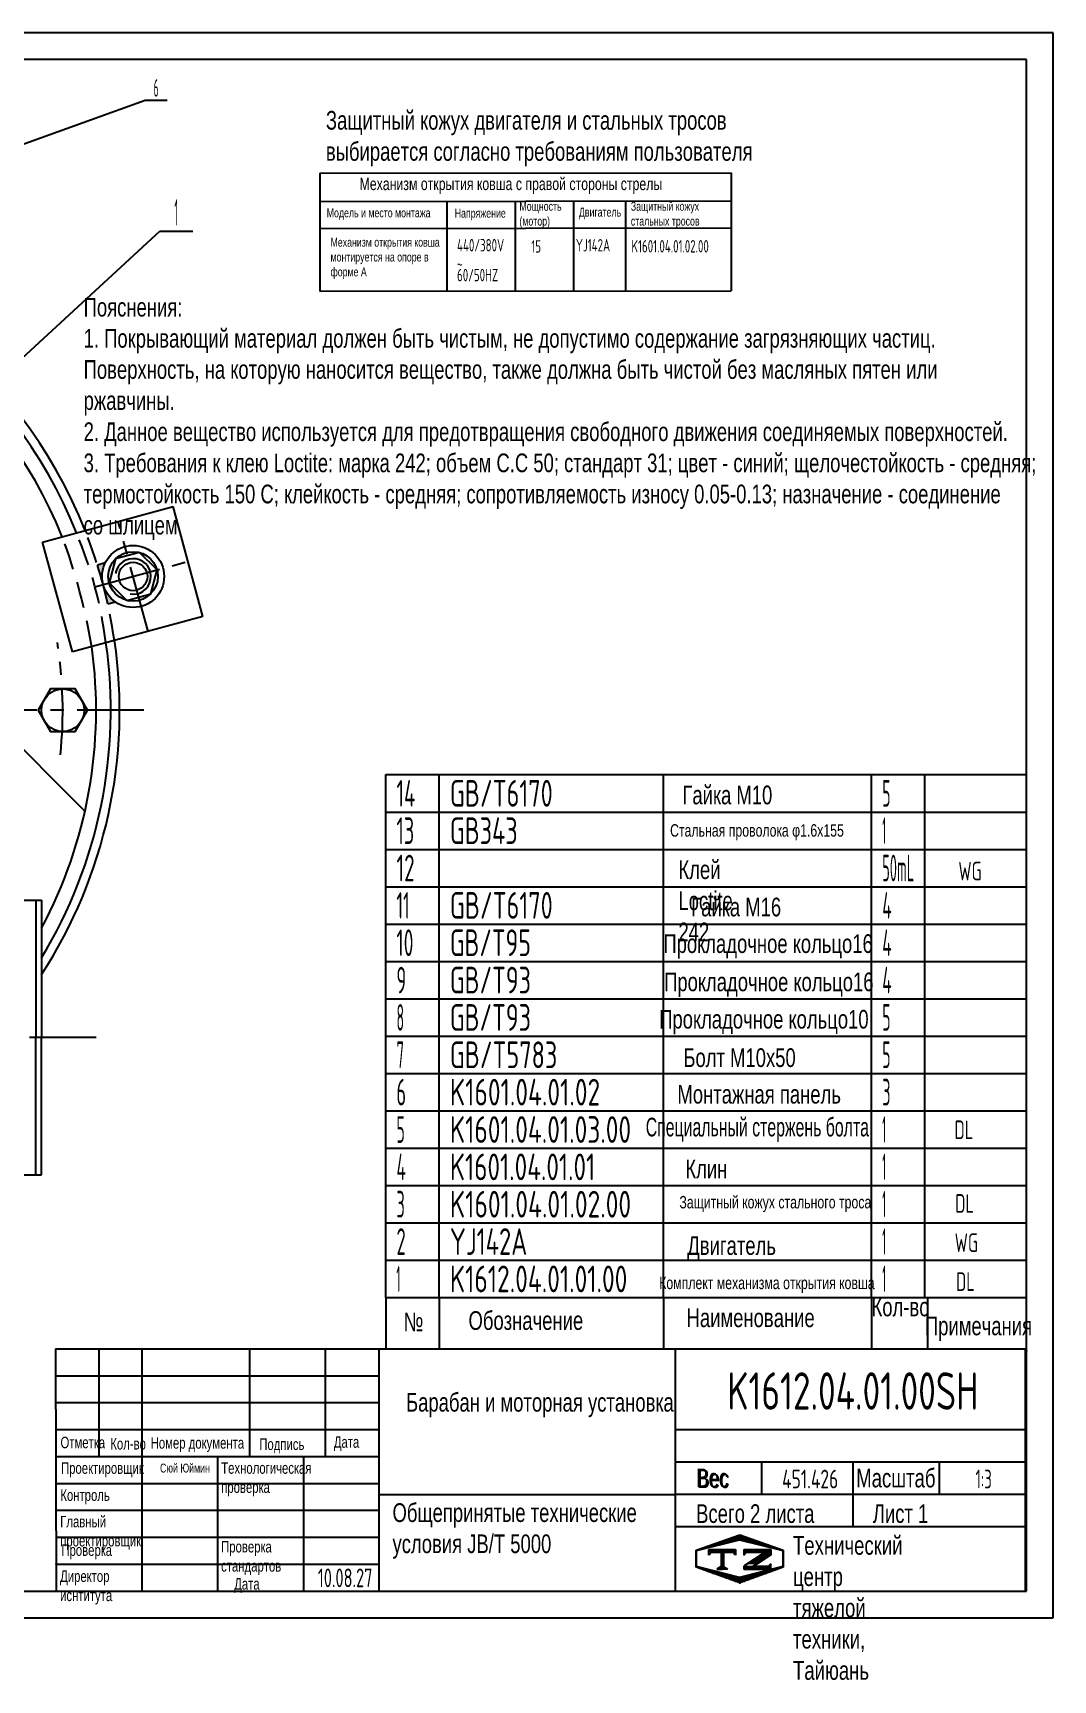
# Model space of a CAD drawing. Header units: millimetres. Extents: x 0 to 1260, y -35 to 891.
# Drawn here: x 687 to 1260, y -35 to 891 of the extents above; entities that cross this region are included whole.
import ezdxf
from ezdxf.enums import TextEntityAlignment as Align

# ---------------------------------------------------------------- set-up
doc = ezdxf.new("R2010")
doc.units = ezdxf.units.MM
doc.header["$LTSCALE"] = 30
doc.linetypes.add('F', pattern=[0.75, 0.5, -0.25])
doc.linetypes.add('G', pattern=[2, 1.25, -0.25, 0.25, -0.25])
for name, color, linetype in [('01', 7, 'Continuous'), ('02', 1, 'Continuous'), ('04', 2, 'F'), ('05', 4, 'G'), ('11', 3, 'Continuous'), ('THICK', 7, 'Continuous')]:
    doc.layers.add(name, color=color, linetype=linetype)
doc.styles.get("Standard").update_dxf_attribs({"font": 'isocp', "width": 0.707, "bigfont": 'intecad.shx'})

# ---------------------------------------------------------------- blocks, each defined once
blk = doc.blocks.new('*U14')
at = {"layer": '01'}
for points in [[(415, 292), (25, 292)], [(25, 292), (25, 5)], [(415, 5), (415, 292)], [(25, 5), (415, 5)]]:
    blk.add_lwpolyline(points, dxfattribs=at)
at = {"layer": '02'}
for points in [[(420, 297), (0, 297)], [(0, 297), (0, 0)], [(420, 0), (420, 297)], [(0, 0), (420, 0)]]:
    blk.add_lwpolyline(points, dxfattribs=at)
blk = doc.blocks.new('*U16')
at = {"layer": '01'}
for p, q in [((0, -21), (0, 0)), ((360, -21), (360, 0))]:
    blk.add_line(p, q, dxfattribs=at)
at = {"layer": '02'}
for p, q in [((0, 0), (30, 0)), ((30, -21), (30, 0)), ((30, 0), (156, 0)), ((156, -21), (156, 0)), ((156, 0), (273, 0)), ((273, -21), (273, 0)), ((273, 0), (303, 0)), ((303, -21), (303, 0)), ((303, 0), (360, 0))]:
    blk.add_line(p, q, dxfattribs=at)
blk = doc.blocks.new('*U17')
at = {"layer": '01'}
for p, q in [((0, -21), (0, 0)), ((360, -21), (360, 0))]:
    blk.add_line(p, q, dxfattribs=at)
at = {"layer": '02'}
for p, q in [((0, 0), (30, 0)), ((30, -21), (30, 0)), ((30, 0), (156, 0)), ((156, -21), (156, 0)), ((156, 0), (273, 0)), ((273, -21), (273, 0)), ((273, 0), (303, 0)), ((303, -21), (303, 0)), ((303, 0), (360, 0))]:
    blk.add_line(p, q, dxfattribs=at)
blk = doc.blocks.new('*U18')
at = {"layer": '01'}
for p, q in [((0, -21), (0, 0)), ((360, -21), (360, 0))]:
    blk.add_line(p, q, dxfattribs=at)
at = {"layer": '02'}
for p, q in [((0, 0), (30, 0)), ((30, -21), (30, 0)), ((30, 0), (156, 0)), ((156, -21), (156, 0)), ((156, 0), (273, 0)), ((273, -21), (273, 0)), ((273, 0), (303, 0)), ((303, -21), (303, 0)), ((303, 0), (360, 0))]:
    blk.add_line(p, q, dxfattribs=at)
blk = doc.blocks.new('*U19')
at = {"layer": '01'}
for p, q in [((0, -21), (0, 0)), ((360, -21), (360, 0))]:
    blk.add_line(p, q, dxfattribs=at)
at = {"layer": '02'}
for p, q in [((0, 0), (30, 0)), ((30, -21), (30, 0)), ((30, 0), (156, 0)), ((156, -21), (156, 0)), ((156, 0), (273, 0)), ((273, -21), (273, 0)), ((273, 0), (303, 0)), ((303, -21), (303, 0)), ((303, 0), (360, 0))]:
    blk.add_line(p, q, dxfattribs=at)
blk = doc.blocks.new('*U20')
at = {"layer": '01'}
for p, q in [((0, -21), (0, 0)), ((360, -21), (360, 0))]:
    blk.add_line(p, q, dxfattribs=at)
at = {"layer": '02'}
for p, q in [((0, 0), (30, 0)), ((30, -21), (30, 0)), ((30, 0), (156, 0)), ((156, -21), (156, 0)), ((156, 0), (273, 0)), ((273, -21), (273, 0)), ((273, 0), (303, 0)), ((303, -21), (303, 0)), ((303, 0), (360, 0))]:
    blk.add_line(p, q, dxfattribs=at)
blk = doc.blocks.new('*U21')
at = {"layer": '01'}
for p, q in [((0, -21), (0, 0)), ((360, -21), (360, 0))]:
    blk.add_line(p, q, dxfattribs=at)
at = {"layer": '02'}
for p, q in [((0, 0), (30, 0)), ((30, -21), (30, 0)), ((30, 0), (156, 0)), ((156, -21), (156, 0)), ((156, 0), (273, 0)), ((273, -21), (273, 0)), ((273, 0), (303, 0)), ((303, -21), (303, 0)), ((303, 0), (360, 0))]:
    blk.add_line(p, q, dxfattribs=at)
blk = doc.blocks.new('*U22')
at = {"layer": '01'}
for p, q in [((0, -21), (0, 0)), ((360, -21), (360, 0))]:
    blk.add_line(p, q, dxfattribs=at)
at = {"layer": '02'}
for p, q in [((0, 0), (30, 0)), ((30, -21), (30, 0)), ((30, 0), (156, 0)), ((156, -21), (156, 0)), ((156, 0), (273, 0)), ((273, -21), (273, 0)), ((273, 0), (303, 0)), ((303, -21), (303, 0)), ((303, 0), (360, 0))]:
    blk.add_line(p, q, dxfattribs=at)
blk = doc.blocks.new('*U23')
at = {"layer": '01'}
for p, q in [((0, -21), (0, 0)), ((360, -21), (360, 0))]:
    blk.add_line(p, q, dxfattribs=at)
at = {"layer": '02'}
for p, q in [((0, 0), (30, 0)), ((30, -21), (30, 0)), ((30, 0), (156, 0)), ((156, -21), (156, 0)), ((156, 0), (273, 0)), ((273, -21), (273, 0)), ((273, 0), (303, 0)), ((303, -21), (303, 0)), ((303, 0), (360, 0))]:
    blk.add_line(p, q, dxfattribs=at)
blk = doc.blocks.new('*U24')
at = {"layer": '01'}
for p, q in [((0, -21), (0, 0)), ((360, -21), (360, 0))]:
    blk.add_line(p, q, dxfattribs=at)
at = {"layer": '02'}
for p, q in [((0, 0), (30, 0)), ((30, -21), (30, 0)), ((30, 0), (156, 0)), ((156, -21), (156, 0)), ((156, 0), (273, 0)), ((273, -21), (273, 0)), ((273, 0), (303, 0)), ((303, -21), (303, 0)), ((303, 0), (360, 0))]:
    blk.add_line(p, q, dxfattribs=at)
blk = doc.blocks.new('*U25')
at = {"layer": '01'}
for p, q in [((0, -21), (0, 0)), ((360, -21), (360, 0))]:
    blk.add_line(p, q, dxfattribs=at)
at = {"layer": '02'}
for p, q in [((0, 0), (30, 0)), ((30, -21), (30, 0)), ((30, 0), (156, 0)), ((156, -21), (156, 0)), ((156, 0), (273, 0)), ((273, -21), (273, 0)), ((273, 0), (303, 0)), ((303, -21), (303, 0)), ((303, 0), (360, 0))]:
    blk.add_line(p, q, dxfattribs=at)
blk = doc.blocks.new('*U26')
at = {"layer": '01'}
for p, q in [((0, -21), (0, 0)), ((360, -21), (360, 0))]:
    blk.add_line(p, q, dxfattribs=at)
at = {"layer": '02'}
for p, q in [((0, 0), (30, 0)), ((30, -21), (30, 0)), ((30, 0), (156, 0)), ((156, -21), (156, 0)), ((156, 0), (273, 0)), ((273, -21), (273, 0)), ((273, 0), (303, 0)), ((303, -21), (303, 0)), ((303, 0), (360, 0))]:
    blk.add_line(p, q, dxfattribs=at)
blk = doc.blocks.new('*U27')
at = {"layer": '01'}
for p, q in [((0, -21), (0, 0)), ((360, -21), (360, 0))]:
    blk.add_line(p, q, dxfattribs=at)
at = {"layer": '02'}
for p, q in [((0, 0), (30, 0)), ((30, -21), (30, 0)), ((30, 0), (156, 0)), ((156, -21), (156, 0)), ((156, 0), (273, 0)), ((273, -21), (273, 0)), ((273, 0), (303, 0)), ((303, -21), (303, 0)), ((303, 0), (360, 0))]:
    blk.add_line(p, q, dxfattribs=at)
blk = doc.blocks.new('*U28')
at = {"layer": '01'}
for p, q in [((0, -21), (0, 0)), ((360, -21), (360, 0))]:
    blk.add_line(p, q, dxfattribs=at)
at = {"layer": '02'}
for p, q in [((0, 0), (30, 0)), ((30, -21), (30, 0)), ((30, 0), (156, 0)), ((156, -21), (156, 0)), ((156, 0), (273, 0)), ((273, -21), (273, 0)), ((273, 0), (303, 0)), ((303, -21), (303, 0)), ((303, 0), (360, 0))]:
    blk.add_line(p, q, dxfattribs=at)
blk = doc.blocks.new('*U29')
at = {"layer": '01'}
for p, q in [((0, -21), (0, 0)), ((0, 0), (30, 0)), ((30, 0), (156, 0)), ((156, 0), (273, 0)), ((273, 0), (303, 0)), ((303, 0), (360, 0)), ((360, -21), (360, 0))]:
    blk.add_line(p, q, dxfattribs=at)
at = {"layer": '02'}
for p, q in [((30, -21), (30, 0)), ((156, -21), (156, 0)), ((273, -21), (273, 0)), ((303, -21), (303, 0))]:
    blk.add_line(p, q, dxfattribs=at)
blk = doc.blocks.new('*U5', base_point=(1002.55, 880.74))
at = {"layer": '01'}
blk.add_circle((1002.55, 880.74), 8, dxfattribs=at)
at = {"layer": '02'}
blk.add_arc((1002.55, 880.74), 10, 260, 170, dxfattribs=at)
blk = doc.blocks.new('*X36')
at = {"color": 0}
for p, q in [((127.06, 7.8), (132.06, 7.8)), ((127.06, 7.5), (132.06, 7.5)), ((127.06, 7.2), (127.32, 7.2)), ((129.23, 6.3), (131.04, 6.3)), ((129.7, 6.6), (131.51, 6.6)), ((130.16, 6.9), (131.98, 6.9)), ((130.62, 7.2), (132.06, 7.2)), ((127.84, 5.4), (129.64, 5.4)), ((128.3, 5.7), (130.1, 5.7)), ((128.77, 6), (130.57, 6))]:
    blk.add_line(p, q, dxfattribs=at)
blk = doc.blocks.new('*X37')
at = {"color": 0}
for p, q in [((127.06, 4.8), (132.06, 4.8)), ((127.06, 4.5), (132.06, 4.5)), ((131.84, 5.1), (132.06, 5.1))]:
    blk.add_line(p, q, dxfattribs=at)
blk = doc.blocks.new('*X35')
at = {"color": 0}
for p, q in [((122.34, 4.5), (123.72, 4.5)), ((122.82, 4.8), (123.24, 4.8))]:
    blk.add_line(p, q, dxfattribs=at)
blk = doc.blocks.new('*X34')
at = {"color": 0}
for p, q in [((120.53, 7.8), (125.53, 7.8)), ((120.53, 7.5), (125.53, 7.5)), ((120.53, 7.2), (120.79, 7.2)), ((125.27, 7.2), (125.53, 7.2))]:
    blk.add_line(p, q, dxfattribs=at)
blk = doc.blocks.new('*X33')
at = {"color": 0}
for p, q in [((122.38, 9.3), (124.32, 9.3)), ((123.24, 9.6), (125.52, 9.6)), ((124.1, 9.9), (128.52, 9.9)), ((124.97, 10.2), (127.67, 10.2)), ((125.83, 10.5), (126.82, 10.5)), ((127.02, 9.6), (129.37, 9.6)), ((128.22, 9.3), (130.22, 9.3)), ((118.22, 7.8), (118.32, 7.8)), ((118.22, 7.5), (118.27, 7.5)), ((118.22, 7.2), (118.27, 7.2)), ((118.22, 6.9), (118.27, 6.9)), ((118.22, 6.6), (118.27, 6.6)), ((118.22, 6.3), (118.27, 6.3)), ((118.94, 8.1), (119.52, 8.1)), ((119.8, 8.4), (120.72, 8.4)), ((120.66, 8.7), (121.92, 8.7)), ((121.52, 9), (123.12, 9)), ((129.42, 9), (131.07, 9)), ((130.62, 8.7), (131.92, 8.7)), ((131.82, 8.4), (132.77, 8.4)), ((133.02, 8.1), (133.62, 8.1)), ((134.22, 7.8), (134.32, 7.8)), ((134.27, 7.5), (134.32, 7.5)), ((134.27, 7.2), (134.32, 7.2)), ((134.27, 6.9), (134.32, 6.9)), ((134.27, 6.6), (134.32, 6.6)), ((134.27, 6.3), (134.32, 6.3)), ((118.22, 6), (118.27, 6)), ((118.22, 5.7), (118.27, 5.7)), ((118.22, 5.4), (118.27, 5.4)), ((118.22, 5.1), (118.27, 5.1)), ((118.22, 4.8), (118.27, 4.8)), ((118.79, 4.5), (119.42, 4.5)), ((119.61, 4.2), (120.62, 4.2)), ((120.43, 3.9), (121.82, 3.9)), ((121.26, 3.6), (123.02, 3.6)), ((122.08, 3.3), (124.22, 3.3)), ((128.32, 3.3), (130.51, 3.3)), ((129.52, 3.6), (131.32, 3.6)), ((130.72, 3.9), (132.14, 3.9)), ((131.92, 4.2), (132.95, 4.2)), ((133.12, 4.5), (133.76, 4.5)), ((134.27, 6), (134.32, 6)), ((134.27, 5.7), (134.32, 5.7)), ((134.27, 5.4), (134.32, 5.4)), ((134.27, 5.1), (134.32, 5.1)), ((134.27, 4.8), (134.32, 4.8)), ((122.91, 3), (125.42, 3)), ((123.73, 2.7), (128.89, 2.7)), ((124.55, 2.4), (128.07, 2.4)), ((125.38, 2.1), (127.26, 2.1)), ((126.2, 1.8), (126.45, 1.8)), ((127.12, 3), (129.7, 3))]:
    blk.add_line(p, q, dxfattribs=at)

msp = doc.modelspace()

# ---------------------------------------------------------------- hatches: boundary and pattern name
at = {"layer": '02', "linetype": 'Continuous'}
h = msp.add_hatch(color=1, dxfattribs=at)
h.paths.add_polyline_path([(727.251, 593.017), (722.9388, 591.8493, -0.01041389), (726.1128, 580.9196, -0.06554346), (725.5182, 585.436, -0.11282931)])
h.paths.add_polyline_path([(728.8289, 569.8673), (733.1472, 571.0121, -0.17970171), (726.1128, 580.9196, -0.01041389)])

# ---------------------------------------------------------------- linework, layer by layer
for p, q in [((692.1165, 604.7778), (765.4568, 624.7077)), ((782.2399, 562.9475), (708.8996, 543.0175)), ((885, 180), (1245, 180)), ((885, 180), (885, 151.2252)), ((915, 180), (915, 151.2252)), ((1041, 180), (1041, 151.2252)), ((1158, 180), (1158, 151.2252)), ((1189.3904, 180), (1189.3904, 155.9059)), ((1189.3904, 155.9059), (1189.3904, 151.2252))]:
    msp.add_line(p, q)
for start, end in [(22.0440901, 82.930286), (331.8892653, 7.9045491)]:
    msp.add_arc((462.1736, 510.1973), 260, start, end)
at = {"layer": '01'}
for p, q in [((847.9943, 812.1341), (1079.0032, 812.4088)), ((847.9943, 812.1341), (847.9943, 745.7629)), ((1079.0032, 812.4088), (1079.0032, 746.0375)), ((1079.0032, 812.4088), (1079.0032, 746.0375)), ((847.9943, 796.3202), (1079.0032, 796.5949)), ((1019.6172, 796.5281), (1019.6172, 745.9669)), ((919.2373, 796.3202), (919.2373, 745.8476)), ((957.7505, 796.3202), (957.7505, 745.8934)), ((990.5496, 796.3202), (990.5496, 745.9324)), ((847.9943, 781.0699), (1079.0032, 781.3446)), ((847.9943, 745.7629), (1079.0032, 746.0375))]:
    msp.add_line(p, q, dxfattribs=at)
at = {"layer": '01', "color": 7, "linetype": 'Continuous'}
for p, q in [((782.2399, 562.9475), (765.4568, 624.7077)), ((708.8996, 543.0175), (692.1165, 604.7778)), ((727.251, 593.017), (722.9388, 591.8493)), ((733.1472, 571.0121), (728.8289, 569.8673)), ((640.1736, 529.1973), (715.9081, 453.4628)), ((587.8554, 403.4005), (691.5036, 403.4005)), ((688.2902, 403.4005), (688.2902, 326.1973)), ((691.5036, 403.4005), (691.5036, 326.1973)), ((688.2902, 248.9942), (688.2902, 326.1973)), ((691.5036, 248.9942), (691.5036, 326.1973)), ((587.8554, 248.9942), (691.5036, 248.9942))]:
    msp.add_line(p, q, dxfattribs=at)
at = {"layer": '01'}
for points in [[(729.5255, 581.783), (739.4105, 571.9678), (752.8532, 575.6208), (756.4109, 589.089), (746.526, 598.9043), (733.0833, 595.2513)], [(710.4013, 498.1973), (717.3295, 510.1973), (710.4013, 522.1973), (696.5449, 522.1973), (689.6167, 510.1973), (696.5449, 498.1973)]]:
    msp.add_lwpolyline(points, close=True, dxfattribs=at)
at = {"layer": '01', "color": 7, "linetype": 'Continuous'}
msp.add_circle((742.9682, 585.436), 17.45, dxfattribs=at)
at = {"layer": '01'}
for centre, radius in [((742.9682, 585.436), 13.9302), ((703.4731, 510.1973), 12)]:
    msp.add_circle(centre, radius, dxfattribs=at)
at = {"layer": '01', "color": 7, "linetype": 'Continuous'}
for radius, start, end in [(273.25, 21.7108809, 83.2747233), (268.25, 21.8327269, 83.1487733), (273.25, 12.6133975, 17.3866025), (273.25, 327.0629243, 8.2602304), (268.25, 328.7499702, 8.1301709)]:
    msp.add_arc((462.1736, 510.1973), radius, start, end, dxfattribs=at)
at = {"layer": '01'}
for p in [(1244.5888, 150.6054), (1244.5888, 150.5511), (1245, 150)]:
    msp.add_point(p, dxfattribs=at)
at = {"layer": '02'}
for p, q in [((494.1736, 761.5786), (749.7015, 853.1401)), ((749.7015, 853.1401), (762.1015, 853.1401)), ((567.4546, 603.5687), (757.95, 779.6448)), ((757.95, 779.6448), (776.55, 779.6448))]:
    msp.add_line(p, q, dxfattribs=at)
at = {"layer": '04'}
for centre, radius, start, end in [((480.9442, 515.3994), 253.7727, 7.7022055, 22.190585), ((374.9122, 486.8963), 349.8054, 9.6842691, 20.2169361), ((505.7034, 521.9855), 223.3976, 6.7108007, 23.1819898)]:
    msp.add_arc(centre, radius, start, end, dxfattribs=at)
at = {"layer": '05', "color": 4, "linetype": 'G'}
for p, q in [((751.3598, 554.5559), (734.5767, 616.3162)), ((721.5403, 579.6131), (773.8483, 593.8276)), ((722.1595, 326.1973), (170.9972, 326.1973))]:
    msp.add_line(p, q, dxfattribs=at)
at = {"layer": '05'}
msp.add_line((748.9518, 510.1973), (179.2372, 510.1973), dxfattribs=at)
msp.add_line((748.9518, 510.1973), (179.2372, 510.1973), dxfattribs=at)
at = {"layer": '05', "color": 4, "linetype": 'G'}
msp.add_arc((462.1736, 510.1973), 241.25, 354.0295236, 9.0851305, dxfattribs=at)
at = {"layer": 'THICK'}
for p, q in [((699.2746, 151.2252), (699.6878, 15)), ((699.2746, 151.2252), (1244.5888, 151.2252)), ((723.8978, 151.1595), (723.8978, 151.2252)), ((723.9056, 90.6807), (723.9056, 151.2252)), ((748.1234, 15), (748.1234, 151.2252)), ((808.668, 90.6807), (808.668, 151.2252)), ((851.0492, 90.6807), (851.0492, 151.2252)), ((881.3215, 15), (881.3215, 151.2252)), ((1047.819, 15), (1047.819, 151.2252)), ((1244.5888, 15), (1244.5888, 151.2252)), ((699.6878, 105.8168), (881.3215, 105.8168)), ((1047.819, 105.8168), (1244.5888, 105.8168)), ((699.6878, 90.6807), (881.3215, 90.6807)), ((790.5046, 15), (790.5046, 90.6807)), ((838.9403, 15), (838.9403, 90.6807)), ((1047.819, 87.6535), (1244.5888, 87.6535)), ((1096.2546, 69.4901), (1096.2546, 87.6535)), ((1147.7175, 51.3267), (1147.7175, 87.6535)), ((1196.1531, 69.4901), (1196.1531, 87.6535)), ((881.3215, 69.2277), (1047.819, 69.2277)), ((1047.819, 69.4901), (1244.5888, 69.4901)), ((1047.819, 51.3267), (1244.5888, 51.3267)), ((699.6878, 15), (1244.5888, 15))]:
    msp.add_line(p, q, dxfattribs=at)
at = {"layer": 'THICK', "color": 3}
for p, q in [((699.6878, 136.0891), (881.3215, 136.0891)), ((699.6878, 120.953), (881.3215, 120.953)), ((699.6878, 75.5446), (881.3215, 75.5446)), ((699.6878, 60.4084), (881.3215, 60.4084)), ((1059.4801, 38.0254), (1084.0159, 46.5712)), ((1084.0159, 46.5712), (1108.233, 38.0254)), ((699.6878, 45.2723), (881.3215, 45.2723)), ((1059.4801, 28.5084), (1059.4801, 38.0254)), ((1059.6394, 37.8329), (1083.8572, 43.8874)), ((1059.6394, 28.7512), (1059.6394, 37.8329)), ((1066.4779, 35.2804), (1066.4779, 38.3076)), ((1066.4779, 38.3076), (1081.614, 38.3076)), ((1081.614, 38.3076), (1081.614, 35.2804)), ((1083.8572, 43.8874), (1108.0751, 37.8329)), ((1086.2489, 38.3076), (1086.2489, 35.2804)), ((1086.2489, 38.3076), (1101.385, 38.3076)), ((1101.385, 38.3076), (1101.385, 35.2804)), ((1108.0751, 37.8329), (1108.0751, 28.7512)), ((1108.233, 38.0254), (1108.233, 28.5084)), ((699.6878, 30.1361), (881.3215, 30.1361)), ((1084.0159, 19.5742), (1059.4801, 28.5084)), ((1083.8572, 22.6968), (1059.6394, 28.7512)), ((1067.9915, 36.794), (1066.4779, 35.2804)), ((1080.1004, 36.794), (1067.9915, 36.794)), ((1074.0457, 29.1973), (1071.1132, 27.3522)), ((1073.3835, 36.8084), (1073.3835, 28.5054)), ((1074.0457, 36.8084), (1074.0457, 28.5054)), ((1074.0457, 29.1973), (1076.9783, 27.3522)), ((1074.8025, 36.8084), (1074.8025, 28.5054)), ((1081.614, 35.2804), (1080.1004, 36.794)), ((1108.0751, 28.7512), (1083.8572, 22.6968)), ((1108.233, 28.5084), (1084.0159, 19.5742)), ((1086.2489, 35.2804), (1087.7625, 36.794)), ((1098.1683, 36.794), (1086.2489, 29.082)), ((1086.2489, 29.082), (1086.2489, 27.3522)), ((1087.7625, 36.794), (1098.1683, 36.794)), ((1093.6302, 30.3464), (1091.3167, 28.8658)), ((1099.871, 28.8658), (1091.3167, 28.8658)), ((1101.3846, 35.3093), (1093.6302, 30.3464)), ((1101.3846, 30.3794), (1099.871, 28.8658)), ((1101.3846, 27.3522), (1101.3846, 30.3794)), ((1071.1132, 27.3522), (1074.0457, 27.3522)), ((1076.9783, 27.3522), (1074.0457, 27.3522)), ((1086.2489, 27.3522), (1101.3846, 27.3522))]:
    msp.add_line(p, q, dxfattribs=at)
for p in [(699.6878, 30.1361), (699.6878, 15)]:
    msp.add_point(p, dxfattribs=at)

# ---------------------------------------------------------------- block references
at = {"layer": '01'}
msp.add_blockref('*U5', (742.9682, 585.436), dxfattribs=at)
at = {"layer": '04', "xscale": 3, "yscale": 3, "zscale": 3}
msp.add_blockref('*U14', (0, 0), dxfattribs=at)
at = {"layer": '04'}
for name, p in [('*U29', (885, 474)), ('*U28', (885, 453)), ('*U27', (885, 432)), ('*U26', (885, 411)), ('*U25', (885, 390)), ('*U24', (885, 369)), ('*U23', (885, 348)), ('*U22', (885, 327)), ('*U21', (885, 306)), ('*U20', (885, 285)), ('*U19', (885, 264)), ('*U18', (885, 243)), ('*U17', (885, 222)), ('*U16', (885, 201))]:
    msp.add_blockref(name, p, dxfattribs=at)
at = {"layer": 'THICK', "color": 3, "xscale": 3.027227573666872, "yscale": 3.027227573666806, "zscale": 3.027227573666784}
for name in ['*X33', '*X34', '*X36', '*X35', '*X37']:
    msp.add_blockref(name, (701.6024, 14.2604), dxfattribs=at)

# ---------------------------------------------------------------- texts
at = {"layer": '01', "attachment_point": 1}
for s, insert, char_height, width in [('{\\C3;440/380V}', (925.0456, 775.1621), 7, 29.36), ('{\\C3;15}', (966.7841, 774.4836), 7, 29.36), ('{\\C3;YJ142A}', (991.7831, 775.1481), 7, 25.361263), ('{\\C3;K1601.04.01.02.00}', (1023.0731, 774.5613), 7, 29.36), ('{\\C3;~}', (925.0456, 764.0579), 7, 29.36), ('{\\C3;60/50HZ}', (925.0456, 758.3703), 7, 29.36), ('{\\fArial|b0|i0|c204|p34;Технический центр\\Pтяжелой техники, Тайюань}', (1113.8559, 45.9764), 10.542865, 0.495443)]:
    msp.add_mtext(s, dxfattribs=dict(at, insert=insert, char_height=char_height, width=width))
for s, insert, char_height in [('{\\fArial|b0|i0|c204|p34;Отметка}', (702.1598, 101.7837), 6.454815), ('{\\fArial|b0|i0|c204|p34;Дата}', (855.7471, 102.0313), 6.454815), ('{\\fArial|b0|i0|c204|p34;Кол-во}', (730.1524, 101.0412), 6.454815), ('{\\fArial|b0|i0|c204|p34;Номер документа}', (752.8267, 101.5379), 6.454815), ('{\\fArial|b0|i0|c204|p34;Подпись}', (813.8822, 100.7937), 6.454815), ('{\\fArial|b0|i0|c204|p34;Проектировщик}', (702.4439, 87.3656), 6.454815), ('{\\fArial|b0|i0|c204|p34;Технологическая\\Pпроверка}', (792.4877, 87.4141), 6.454815), ('{\\fArial|b0|i0|c204|p34;Вес}', (1059.4468, 83.8946), 10.542865), ('{\\fArial|b0|i0|c204|p34;Контроль}', (702.0732, 72.1615), 6.454815), ('{\\fArial|b0|i0|c204|p34;Главный\\Pпроектировщик}', (702.016, 57.3046), 6.454815), ('{\\fArial|b0|i0|c204|p34;Проверка}', (702.6468, 41.2513), 6.454815), ('{\\fArial|b0|i0|c204|p34;Проверка\\Pстандартов}', (792.4259, 43.169), 6.454815), ('{\\fArial|b0|i0|c204|p34;Директор\\Pиснтитута}', (701.9167, 26.5856), 6.454815), ('{\\fArial|b0|i0|c204|p34;Дата}', (799.7596, 22.2712), 6.454815)]:
    msp.add_mtext(s, dxfattribs=dict(at, insert=insert, char_height=char_height))
at = {"layer": '04', "attachment_point": 1}
for s, insert, char_height in [('{\\fArial|b0|i0|c204|p34;\\C3;Защитный кожух двигателя и стальных тросов\\Pвыбирается согласно требованиям пользователя}', (851.3278, 847.1365), 10.5), ('{\\fArial|b0|i0|c204|p34;\\C3;Механизм открытия ковша с правой стороны стрелы}', (870.2609, 809.6405), 7), ('{\\fArial|b0|i0|c204|p34;\\C3;Защитный кожух\\Pстальных тросов}', (1022.707, 796.041), 5), ('{\\fArial|b0|i0|c204|p34;\\C3;Модель и место монтажа}', (851.7885, 792.3497), 5), ('{\\fArial|b0|i0|c204|p34;\\C3;Напряжение}', (923.7337, 792.1554), 5), ('{\\fArial|b0|i0|c204|p34;\\C3;Мощность\\P(мотор)}', (960.0952, 796.041), 5), ('{\\fArial|b0|i0|c204|p34;\\C3;Двигатель}', (993.54, 792.7383), 5), ('{\\fArial|b0|i0|c204|p34;\\C3;Механизм открытия ковша\\Pмонтируется на опоре в\\Pформе А}', (853.9274, 775.836), 5), ('{\\fArial|b0|i0|c204|p34;\\C3;Пояснения:\\P1. Покрывающий материал должен быть чистым, не допустимо содержание загрязняющих частиц.\\PПоверхность, на которую наносится вещество, также должна быть чистой без масляных пятен или\\Pржавчины.\\P2. Данное вещество используется для предотвращения свободного движения соединяемых поверхностей.\\P3. Требования к клею \\fArial|b0|i0|c0|p34;Loctite: \\fArial|b0|i0|c204|p34;марка 242; объем С.С 50; стандарт 31; цвет - синий; щелочестойкость - средняя;\\Pтермостойкость 150 С; клейкость - средняя; сопротивляемость износу 0.05-0.13; назначение - соединение\\Pсо шлицем.}', (715.1648, 742.0675), 10.5), ('{\\fArial|b0|i0|c204|p34;\\C3;Гайка М10}', (1051.6795, 467.8342), 10.5), ('{\\fArial|b0|i0|c204|p34;\\C3;Стальная проволока \\fArial|b0|i0|c0|p34;φ\\fArial|b0|i0|c204|p34;1.6х155}', (1044.7716, 446.1532), 7), ('{\\fArial|b0|i0|c204|p34;\\C3;Гайка М16}', (1056.6572, 404.8374), 10.5), ('{\\fArial|b0|i0|c204|p34;\\C3;Болт М10х50}', (1052.2233, 320.1573), 10.5), ('{\\fArial|b0|i0|c204|p34;\\C3;Монтажная панель}', (1048.9057, 299.6105), 10.5), ('{\\fArial|b0|i0|c204|p34;\\W0.607;\\C3;Специальный стержень болта}', (1031.0875, 281.1285), 10.5), ('{\\fArial|b0|i0|c204|p34;\\C3;Клин}', (1053.3303, 257.6126), 10.5), ('{\\fArial|b0|i0|c204|p34;\\C3;Защитный кожух стального троса}', (1050.0118, 237.1663), 7), ('{\\fArial|b0|i0|c204|p34;\\C3;Двигатель}', (1054.4365, 214.5096), 10.5), ('{\\fArial|b0|i0|c204|p34;\\C3;Комплект механизма открытия ковша}', (1038.6463, 191.7463), 7), ('{\\fArial|b0|i0|c204|p34;\\C0;Кол-во}', (1158, 180), 10.5), ('{\\fArial|b0|i0|c204|p34;\\C0;№}', (895.0165, 171.5815), 10.5), ('{\\fArial|b0|i0|c204|p34;\\C0;Обозначение}', (931.4767, 172.3566), 10.5), ('{\\fArial|b0|i0|c204|p34;\\C0;Наименование}', (1054.045, 173.9067), 10.5), ('{\\fArial|b0|i0|c204|p34;\\C0;Примечания}', (1188, 169.3209), 10.5), ('{\\fArial|b0|i0|c204|p34;\\C3;Барабан и моторная установка}', (896.3683, 126.4086), 10.5), ('{\\fArial|b0|i0|c204|p34;\\C3;Сюй Юймин}', (758.1041, 86.6663), 5), ('{\\fArial|b0|i0|c204|p34;\\C250;Вес}', (1060.2394, 83.3935), 10.5), ('{\\fArial|b0|i0|c204|p34;\\C0;Общепринятые технические\\Pусловия \\fArial|b0|i0|c0|p34;JB/T 5000}', (888.7622, 64.3551), 10.5), ('{\\fArial|b0|i0|c204|p34;\\C0;Всего 2 листа}', (1059.4233, 63.8252), 10.5), ('{\\fArial|b0|i0|c204|p34;\\C0;Лист 1}', (1158.7091, 63.8252), 10.5)]:
    msp.add_mtext(s, dxfattribs=dict(at, insert=insert, char_height=char_height))
at = {"layer": '04', "char_height": 10.5, "attachment_point": 1}
for s, insert, width in [('{\\fArial|b0|i0|c204|p34;\\C3;Клей \\fArial|b0|i0|c0|p34;Loctite 242}', (1049.4671, 425.8363), 0.553081), ('WG', (1206.7822, 425.0622), 18.811037), ('{\\fArial|b0|i0|c204|p34;\\C3;Прокладочное кольцо16}', (1041, 384.2592), 132.900961), ('{\\fArial|b0|i0|c204|p34;\\C3;Прокладочное кольцо16}', (1041.3991, 362.7526), 132.900961), ('{\\fArial|b0|i0|c204|p34;\\C3;Прокладочное кольцо10}', (1038.6337, 341.7526), 132.900961), ('DL', (1204.6137, 279.5806), 18.811037), ('DL', (1205.0194, 238.181), 18.811037), ('WG', (1204.7149, 216.1254), 18.811037), ('DL', (1205.4736, 194.2389), 18.811037), ('10.08.27', (846.8199, 27.6906), 33.517102)]:
    msp.add_mtext(s, dxfattribs=dict(at, insert=insert, width=width))
at = {"layer": '05', "insert": (1149.382, 83.8447), "char_height": 10.547084, "attachment_point": 1}
msp.add_mtext('{\\fArial|b0|i0|c204|p34;\\C0;Масштаб}', dxfattribs=at)
at = {"layer": '11'}
for s, height, width, p, p2 in [('6', 9.8995, 0.471643, (754.5017, 855.1401), (757.3013, 855.1401)), ('1', 14.8492, 0.404, (766.2002, 782.6448), (768.2999, 782.6448)), ('14', 15, 0.614783, (891, 456), (901.605, 456)), ('GB/T6170', 15, 0.694489, (921, 456), (978.8244, 456)), ('5', 15, 0.527686, (1164, 456), (1168.6813, 456)), ('13', 15, 0.609833, (891, 435), (900.9838, 435)), ('GB343', 15, 0.688188, (921, 435), (959.1059, 435)), ('1', 15, 0.404, (1164, 435), (1166.121, 435)), ('12', 15, 0.611465, (891, 414), (901.1814, 414)), ('50mL', 15, 0.421053, (1164, 414), (1182, 414)), ('11', 15, 0.582235, (891, 393), (898.4235, 393)), ('GB/T6170', 15, 0.694489, (921, 393), (978.8244, 393)), ('4', 15, 0.543846, (1164, 393), (1169.3025, 393)), ('10', 15, 0.606076, (891, 372), (900.5529, 372)), ('GB/T95', 15, 0.691199, (921, 372), (966.5664, 372)), ('4', 15, 0.543846, (1164, 372), (1169.3025, 372)), ('9', 15, 0.579528, (891, 351), (896.4035, 351)), ('GB/T93', 15, 0.691199, (921, 351), (966.5664, 351)), ('4', 15, 0.543846, (1164, 351), (1169.3025, 351)), ('8', 15, 0.514182, (891, 330), (895.242, 330)), ('GB/T93', 15, 0.691199, (921, 330), (966.5664, 330)), ('5', 15, 0.527686, (1164, 330), (1168.6813, 330)), ('7', 15, 0.514182, (891, 309), (895.242, 309)), ('GB/T5783', 15, 0.695009, (921, 309), (981.3764, 309)), ('5', 15, 0.527686, (1164, 309), (1168.6813, 309)), ('6', 15, 0.600695, (891, 288), (896.4027, 288)), ('K1601.04.01.02', 15, 0.693932, (921, 288), (1005.4695, 288)), ('3', 15, 0.527686, (1164, 288), (1168.6813, 288)), ('5', 15, 0.527686, (891, 267), (895.6813, 267)), ('K1601.04.01.03.00', 15, 0.69613, (921, 267), (1022.8694, 267)), ('1', 15, 0.404, (1164, 267), (1166.121, 267)), ('4', 15, 0.543846, (891, 246), (896.3025, 246)), ('K1601.04.01.01', 15, 0.693499, (921, 246), (1002.7115, 246)), ('1', 15, 0.404, (1164, 246), (1166.121, 246)), ('3', 15, 0.527686, (891, 225), (895.6813, 225)), ('K1601.04.01.02.00', 15, 0.69613, (921, 225), (1022.8694, 225)), ('1', 15, 0.404, (1164, 225), (1166.121, 225)), ('2', 15, 0.562593, (891, 204), (896.1482, 204)), ('YJ142A', 15, 0.682047, (921, 204), (964.4805, 204)), ('1', 15, 0.404, (1164, 204), (1166.121, 204)), ('1', 15, 0.404, (891, 183), (893.121, 183)), ('K1612.04.01.01.00', 15, 0.695902, (921, 183), (1020.7484, 183)), ('1', 15, 0.404, (1164, 183), (1166.121, 183)), ('K1612.04.01.00SH', 21, 0.696016, (1076.9396, 117), (1218.0604, 117)), ('451.426', 10.5, 0.682896, (1107.7265, 72.75), (1139.2735, 72.75)), ('1:3', 10.5, 0.630783, (1216.3922, 72.75), (1225.6078, 72.75))]:
    msp.add_text(s, height=height, dxfattribs=dict(at, width=width)).set_placement(p, p2, align=Align.FIT)

doc.saveas('drawing.dxf')
